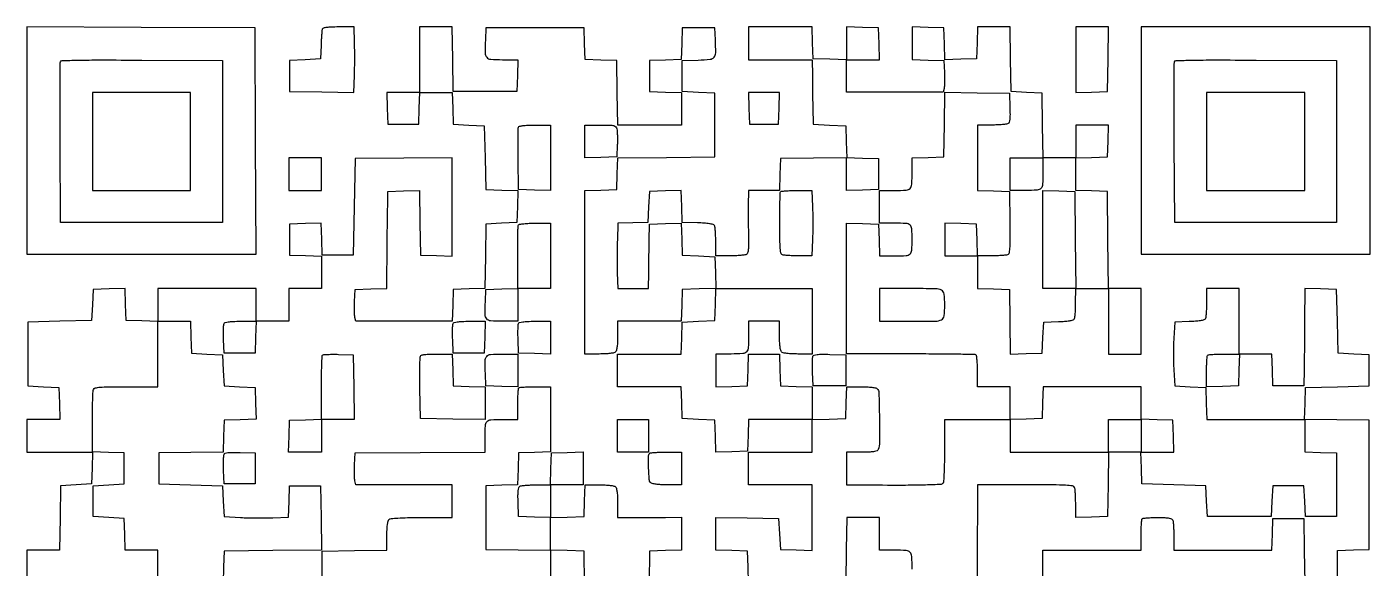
# Model space of a CAD drawing. Extents: x 156 to 936, y 95 to 969.
# Drawn here: x 156 to 936, y 655 to 969 of the extents above; entities that cross this region are included whole.
import ezdxf

# ---------------------------------------------------------------- set-up
doc = ezdxf.new("R2010")
doc.units = 0

msp = doc.modelspace()

# ---------------------------------------------------------------- linework, layer by layer
for points in [[(917, 646), (917, 655.462474), (917, 664.924948), (926.25, 665.212474), (935.5, 665.5), (935.5, 703), (935.5, 740.5), (916.712768, 740.772202), (897.925536, 741.044404), (898.212768, 750.272202), (898.5, 759.5), (917, 760), (935.5, 760.5), (935.5, 769.5), (935.5, 778.5), (926.5, 779), (917.5, 779.5), (917, 798), (916.5, 816.5), (907.25, 816.787526), (898, 817.075052), (897.920976, 798.287526, -0.000609), (897.878178, 790.397897, -0.000549), (897.814941, 782.228211, -0.000549), (897.742156, 774.903415, -0.00174), (897.670976, 770), (897.5, 760.5), (888.5, 760.5), (879.5, 760.5), (879.212474, 769.75), (878.924948, 779), (869.462474, 779), (860, 779), (860, 798), (860, 817), (850.5, 817), (841, 817), (840.984687, 808.75, -0.008579), (840.922928, 805.502124, -0.011582), (840.748704, 802.569165, -0.008725), (840.505619, 800.145071, -0.112667), (840.202843, 799.293967, -0.192561), (839.466763, 798.763838, -0.02067), (837.36687, 798.333008, -0.020911), (834.539342, 797.994333, -0.010674), (830.968156, 797.793967), (822.5, 797.5), (822, 788.25, 0.008502), (821.844129, 784.038979, 0.004999), (821.79375, 779, 0.004999), (821.844129, 773.961021, 0.008502), (822, 769.75), (822.5, 760.5), (831.5, 760), (840.5, 759.5), (840.787526, 750.25), (841.075052, 741), (869.537526, 741), (898, 741), (898, 731.537526), (898, 722.075052), (907.25, 721.787526), (916.5, 721.5), (916.5, 703), (916.5, 684.5), (907.5, 684.5), (898.5, 684.5), (898, 693.5), (897.5, 702.5), (888.5, 702.5), (879.5, 702.5), (879, 693.5), (878.5, 684.5), (860, 684.5), (841.5, 684.5), (841, 693.5), (840.5, 702.5), (822, 703), (803.5, 703.5), (803.212474, 712.75), (802.924948, 722), (812.5, 722), (822.075052, 722), (821.787526, 731.25), (821.5, 740.5), (812.25, 740.787526), (803, 741.075052), (803, 750.537526), (803, 760), (774.537526, 760), (746.075052, 760), (745.787526, 750.75), (745.5, 741.5), (736.25, 741.212474), (727, 740.924948), (727, 750.462474), (727, 760), (717.5, 760), (708, 760), (708, 768.940983, 0.009677), (707.932878, 772.408726, 0.014591), (707.727883, 775.42373, 0.009311), (707.441552, 777.887719, 0.224384), (707.073646, 778.454485, 0.135034), (706.276908, 778.688022, 0.000412), (695.529024, 778.858524, 0.002321), (683.35301, 778.985102, 0.001445), (669.073646, 779.025976), (632, 779.024948), (632, 817.05), (632, 855.075052), (641.25, 854.787526), (650.5, 854.5), (650.787526, 845.25), (651.075052, 836), (659.930537, 836, 0.013444), (666.578852, 836.178787, 0.177462), (668.800759, 837.13142, 0.190057), (669.802887, 839.26641, 0.015807), (670, 845.5, 0.015844), (669.802358, 851.735543, 0.190499), (668.797846, 853.870043, 0.177094), (666.570835, 854.821854, 0.013336), (659.893011, 855), (651, 855), (651, 864.5), (651, 874), (659.893011, 874, 0.014732), (666.649006, 874.199102, 0.19511), (668.856224, 875.249844, 0.175559), (669.828717, 877.592092, 0.011491), (670, 885.044262), (670, 892.924948), (679.25, 893.212474), (688.5, 893.5), (688.772146, 912.271984), (689.044292, 931.043968), (707.772146, 930.771984), (726.5, 930.5), (726.793098, 922.085653, -0.008519), (726.864234, 918.085459, -0.027159), (726.721251, 915.4185, -0.039341), (726.389362, 913.659703, -0.187221), (725.793098, 912.850966, -0.110402), (724.894283, 912.527533, -0.00954), (722.45641, 912.267102, -0.012203), (719.504112, 912.081041, -0.00917), (716.25, 912.015313), (708, 912), (708, 893.037526), (708, 874.075052), (717.25, 873.787526), (726.5, 873.5), (726.746956, 855.557135, -0.00333), (726.80957, 846.740947, -0.013443), (726.667344, 841.363473, -0.01462), (726.374715, 837.827267, -0.227096), (725.746956, 836.822448, -0.111454), (724.874138, 836.509994, -0.009165), (722.453879, 836.258725, -0.011918), (719.523951, 836.07894, -0.008897), (716.287526, 836.015313), (708.075052, 836), (707.787526, 845.25), (707.5, 854.5), (698.25, 854.787526), (689, 855.075052), (689, 845.537526), (689, 836), (698.5, 836), (708, 836), (708, 826.537526), (708, 817.075052), (717.25, 816.787526), (726.5, 816.5), (726.772202, 797.712768), (727.044404, 778.925536), (736.272202, 779.212768), (745.5, 779.5), (746, 788.5), (746.5, 797.5), (754.968156, 797.793967, 0.010674), (758.539342, 797.994333, 0.020911), (761.36687, 798.333008, 0.02067), (763.466763, 798.763838, 0.192561), (764.202843, 799.293967, 0.112667), (764.505619, 800.145071, 0.008725), (764.748704, 802.569165, 0.011582), (764.922928, 805.502124, 0.008579), (764.984687, 808.75), (765, 817), (774.5, 817), (784, 817), (784, 798), (784, 779), (793.5, 779), (803, 779), (803, 798), (803, 817), (793.515573, 817), (784.031147, 817), (783.765573, 845.25), (783.5, 873.5), (774.25, 873.787526), (765, 874.075052), (765, 883.5), (765, 892.924948), (774.25, 893.212474), (783.5, 893.5), (783.787526, 902.75), (784.075052, 912), (774.537526, 912), (765, 912), (765, 902.5), (765, 893), (755.522065, 893), (746.044131, 893), (745.772065, 911.75), (745.5, 930.5), (736.5, 931), (727.5, 931.5), (727.227935, 950.25), (726.955869, 969), (717.515461, 969), (708.075052, 969), (707.787526, 959.75), (707.5, 950.5), (698.288016, 950.212977), (689.076031, 949.925954), (688.788016, 959.212977), (688.5, 968.5), (679.25, 968.787526), (670, 969.075052), (670, 959.575052), (670, 950.075052), (679.25, 949.787526), (688.5, 949.5), (688.800912, 942.520917, -0.008444), (688.875204, 939.686166, -0.009293), (688.849738, 936.939735, -0.008787), (688.743263, 934.597728, -0.045757), (688.544571, 933.321561), (687.987318, 931.101288), (659.993659, 931.081952), (632, 931.062615), (632, 940.531308), (632, 950), (641.537526, 950), (651.075052, 950), (650.787526, 959.25), (650.5, 968.5), (641.25, 968.787526), (632, 969.075052), (632, 959.501314), (632, 949.927576), (622.25, 950.213788), (612.5, 950.5), (612.212474, 959.75), (611.924948, 969), (593.462474, 969), (575, 969), (575, 959.5), (575, 950), (593.5, 950), (612, 950), (612.079024, 940.75, 0.00076), (612.121575, 936.521955, 0.000437), (612.185059, 931.426563, 0.000437), (612.257785, 926.307432, 0.000729), (612.329024, 922), (612.5, 912.5), (622, 912), (631.5, 911.5), (631.787238, 902.271723), (632.074477, 893.043446), (612.787238, 892.771723), (593.5, 892.5), (593.212474, 883.25), (592.924948, 874), (583.962474, 874), (575, 874), (574.877856, 865.25, 0.003161), (574.847109, 861.223834, 0.001758), (574.857912, 856.315837, 0.001753), (574.903727, 851.348323, 0.002836), (574.981484, 847.123063, -0.007207), (575.025822, 842.532694, -0.026256), (574.859102, 839.624046, -0.040433), (574.499022, 837.757572, -0.18574), (573.853628, 836.888375, -0.108865), (572.922312, 836.550601, -0.010099), (570.474191, 836.278091, -0.012622), (567.508457, 836.083802, -0.00958), (564.25, 836.015313), (556, 836), (555.984687, 844.25, 0.008591), (555.922842, 847.498009, 0.011595), (555.748365, 850.431384, 0.008743), (555.504907, 852.855762, 0.112618), (555.201688, 853.707902, 0.195149), (554.447011, 854.24575, 0.020215), (552.262875, 854.673305, 0.020298), (549.292364, 855.008289, 0.009786), (545.467001, 855.207902), (536.5, 855.5), (536.211984, 864.787023), (535.923969, 874.074046), (526.711984, 873.787023), (517.5, 873.5), (517, 864.5), (516.5, 855.5), (507.842533, 855.212417), (499.185066, 854.924833), (498.842533, 845.212417, 0.0053), (498.734299, 840.822952, 0.003229), (498.694904, 835.635835, 0.003235), (498.722333, 830.492642, 0.005721), (498.820969, 826.25), (499.141938, 817), (508.070969, 817), (517, 817), (517.079024, 826.25, -0.00076), (517.121575, 830.478045, -0.000437), (517.185059, 835.573437, -0.000437), (517.257785, 840.692568, -0.000729), (517.329024, 845), (517.5, 854.5), (526.711984, 854.787023), (535.923969, 855.074046), (536.211984, 845.787023), (536.5, 836.5), (546, 836), (555.5, 835.5), (555.787041, 826.286659), (556.074081, 817.073318), (546.287041, 816.786659), (536.5, 816.5), (536.212474, 807.25), (535.924948, 798), (517.462474, 798), (499, 798), (499, 789.7, -0.011084), (498.92177, 786.171507, -0.020332), (498.677711, 783.306878, -0.021091), (498.310542, 781.139671, -0.144849), (497.8, 780.2, -0.144849), (496.860329, 779.689458, -0.021091), (494.693122, 779.322289, -0.020332), (491.828493, 779.07823, -0.011084), (488.3, 779), (480, 779), (479.971143, 787.75, -0.000469), (479.924989, 807.30224, -0.000232), (479.901183, 832.119749, -0.000156), (479.896805, 856.037719, -0.001896), (479.932787, 865.212474), (480, 873.924948), (489.25, 874.212474), (498.5, 874.5), (498.787321, 883.73449), (499.074641, 892.96898), (527.287321, 893.23449), (555.5, 893.5), (555.5, 912), (555.5, 930.5), (546, 931), (536.5, 931.5), (536.5, 940.5), (536.5, 949.5), (545.740334, 949.787398, 0.015844), (552.678762, 950.223546, 0.194277), (554.990355, 951.421808, 0.177046), (555.934395, 953.942653, 0.012739), (555.800912, 961.520917), (555.5, 968.5), (546, 968.5), (536.5, 968.5), (536.212964, 959.287036), (535.925929, 950.074071), (526.712964, 949.787036), (517.5, 949.5), (517.5, 940.5), (517.5, 931.5), (526.75, 931.212474), (536, 930.924948), (536, 921.462474), (536, 912), (517.522065, 912), (499.044131, 912), (498.772065, 930.75), (498.5, 949.5), (489.287036, 949.787036), (480.074071, 950.074071), (479.787036, 959.287036), (479.5, 968.5), (451, 968.5), (422.5, 968.5), (422.199088, 961.520917, 0.012342), (422.058373, 953.877164, 0.177188), (422.993289, 951.370644, 0.201759), (425.275018, 950.226268, 0.016678), (432.056578, 950), (441.075052, 950), (440.787526, 940.75), (440.5, 931.5), (422, 931.5), (403.5, 931.5), (403.227935, 950.25), (402.955869, 969), (393.477935, 969), (384, 969), (384, 950), (384, 931), (374.462474, 931), (364.924948, 931), (365.212474, 921.75), (365.5, 912.5), (374.5, 912.5), (383.5, 912.5), (383.787526, 921.75), (384.075052, 931), (393.5, 931), (402.924948, 931), (403.212474, 921.75), (403.5, 912.5), (412.5, 912), (421.5, 911.5), (422, 893), (422.5, 874.5), (431.787023, 874.211984), (441.074046, 873.923969), (440.787023, 864.711984), (440.5, 855.5), (431.5, 855), (422.5, 854.5), (422.228072, 835.787236), (421.956143, 817.074471), (412.728072, 816.787236), (403.5, 816.5), (403.212474, 807.25), (402.924948, 798), (374.981526, 798), (347.038104, 798), (346.46814, 800.270917, -0.045288), (346.264735, 801.569348, -0.00895), (346.153996, 803.924858, -0.009416), (346.125736, 806.682454, -0.008627), (346.199088, 809.520917), (346.5, 816.5), (355.75, 816.787526), (365, 817.075052), (365.0385, 826.287526, -0.000899), (365.067179, 831.085457, -0.000271), (365.127819, 838.375086, -0.000272), (365.204706, 846.550087, -0.000296), (365.2885, 854.5), (365.5, 873.5), (374.727798, 873.787232), (383.955596, 874.074464), (384.227798, 855.287232), (384.5, 836.5), (393.75, 836.212474), (403, 835.924948), (403, 864.478047), (403, 893.031147), (374.75, 892.765573), (346.5, 892.5), (346, 864.5), (345.5, 836.5), (336.5, 836.5), (327.5, 836.5), (327.211984, 845.787023), (326.923969, 855.074046), (317.711984, 854.787023), (308.5, 854.5), (308.5, 845.5), (308.5, 836.5), (317.75, 836.212474), (327, 835.924948), (327, 826.462474), (327, 817), (317.5, 817), (308, 817), (308, 807.5), (308, 798), (298.5, 798), (289, 798), (289, 807.5), (289, 817), (260.5, 817), (232, 817), (232, 807.462474), (232, 797.924948), (222.75, 798.212474), (213.5, 798.5), (213.211984, 807.787023), (212.923969, 817.074046), (203.711984, 816.787023), (194.5, 816.5), (194, 807.5), (193.5, 798.5), (175, 798), (156.5, 797.5), (156.5, 779), (156.5, 760.5), (165.5, 760), (174.5, 759.5), (174.787526, 750.25), (175.075052, 741), (165.537526, 741), (156, 741), (156, 731.5), (156, 722), (175.037526, 722), (194.075052, 722), (193.787526, 712.75), (193.5, 703.5), (184.5, 703), (175.5, 702.5), (175.227935, 683.75), (174.955869, 665), (165.477935, 665), (156, 665), (156, 646)], [(575.074477, 646.043446), (574.787238, 655.271723), (574.5, 664.5), (565.25, 664.787526), (556, 665.075052), (556, 674.535854), (556, 683.996657), (574.25, 683.748329), (592.5, 683.5), (593, 674.5), (593.5, 665.5), (602.75, 665.212474), (612, 664.924948), (612, 683.962474), (612, 703), (593.5, 703), (575, 703), (575, 712.5), (575, 722), (593.5, 722), (612, 722), (612, 731.5), (612, 741), (593.537526, 741), (575.075052, 741), (574.787526, 731.75), (574.5, 722.5), (565.288016, 722.212977), (556.076031, 721.925954), (555.788016, 731.212977), (555.5, 740.5), (546, 741), (536.5, 741.5), (536.212474, 750.75), (535.924948, 760), (517.462474, 760), (499, 760), (499, 769.5), (499, 779), (517.462474, 779), (535.924948, 779), (536.212474, 788.25), (536.5, 797.5), (546, 798), (555.5, 798.5), (555.787526, 807.75), (556.075052, 817), (584.037526, 817), (612, 817), (612, 798), (612, 779), (603.7, 779, -0.011084), (600.171507, 779.07823, -0.020332), (597.306878, 779.322289, -0.021091), (595.139671, 779.689458, -0.144849), (594.2, 780.2, -0.144849), (593.689458, 781.139671, -0.021091), (593.322289, 783.306878, -0.020332), (593.07823, 786.171507, -0.011084), (593, 789.7), (593, 798), (584, 798), (575, 798), (575, 790.081787, -0.01141), (574.829247, 782.599988, -0.175208), (573.85745, 780.252746, -0.195511), (571.650479, 779.199638, -0.014768), (564.893011, 779), (556, 779), (556, 769.462474), (556, 759.924948), (565.25, 760.212474), (574.5, 760.5), (574.787526, 769.75), (575.075052, 779), (584, 779), (592.924948, 779), (593.212474, 769.75), (593.5, 760.5), (602.75, 760.212474), (612, 759.924948), (612, 750.426262), (612, 740.927576), (621.75, 741.213788), (631.5, 741.5), (631.787526, 750.75), (632.075052, 760), (640.337526, 760, -0.011159), (643.847487, 759.921656, -0.02038), (646.701269, 759.677383, -0.021131), (648.861987, 759.310039, -0.144682), (649.8, 758.8, -0.192065), (650.697629, 756.711291, -0.002386), (651.01814, 741.881173, -0.004108), (651.141061, 727.62374, -0.091961), (650.393011, 723.581787, -0.192406), (649.653872, 722.782907, -0.06988), (648.154102, 722.311531, -0.034532), (645.571713, 722.062976, -0.00673), (640.893011, 722), (632, 722), (632, 712.5), (632, 703), (641.25, 702.947395, 0.001451), (664.465466, 702.882734, 0.00687), (677.765459, 703.067046, 0.004714), (686.716631, 703.398631, 0.244367), (688.171128, 704.24265, 0.12856), (688.491801, 705.243923, 0.002862), (688.739388, 710.344716, 0.00629), (688.920991, 716.356859, 0.004189), (688.984687, 723.25), (689, 741), (708, 741), (727, 741), (727, 731.5), (727, 722), (755.5, 722), (784, 722), (784, 731.5), (784, 741), (793.5, 741), (803, 741), (803, 731.5), (803, 722), (793.522065, 722), (784.044131, 722), (783.772065, 703.25), (783.5, 684.5), (774.25, 684.212474), (765, 683.924948), (765, 691.880687, 0.007017), (764.955617, 695.042924, 0.008872), (764.821697, 697.964077, 0.007277), (764.631102, 700.399219, 0.068543), (764.393011, 701.418213, 0.272984), (763.244318, 702.330904, 0.020744), (759.136637, 702.730376, 0.012384), (751.901104, 702.952556, 0.001483), (735.902803, 703), (708.019583, 703), (707.759792, 655.75), (707.5, 608.5)], [(232, 646.075052), (232, 655.537526), (232, 665), (222.537526, 665), (213.075052, 665), (212.787526, 674.25), (212.5, 683.5), (203.5, 684), (194.5, 684.5), (194.5, 693.5), (194.5, 702.5), (203.5, 703), (212.5, 703.5), (212.5, 712.5), (212.5, 721.5), (203.25, 721.787526), (194, 722.075052), (194, 739.455738, -0.003251), (194.04405, 746.230164, -0.004749), (194.178303, 752.195498, -0.002404), (194.36424, 757.244887, -0.081377), (194.606989, 758.418213, -0.24904), (195.606822, 759.288503, -0.036273), (198.359559, 759.72025, -0.018295), (203.276552, 759.948927, -0.002472), (213.606989, 760), (232, 760), (232, 779), (232, 798), (241.462474, 798), (250.924948, 798), (251.212474, 788.75), (251.5, 779.5), (260.5, 779), (269.5, 778.5), (270, 769.5), (270.5, 760.5), (279.5, 760), (288.5, 759.5), (288.787023, 750.288016), (289.074046, 741.076031), (279.787023, 740.788016), (270.5, 740.5), (270.212764, 731.271928), (269.925529, 722.043857), (251.212764, 721.771928), (232.5, 721.5), (232.5, 712.5), (232.5, 703.5), (251, 703), (269.5, 702.5), (270, 693.5), (270.5, 684.5), (280, 684, 0.006688), (284.305002, 683.831124, 0.004024), (289.415803, 683.740217, 0.004029), (294.499409, 683.731673, 0.007025), (298.713371, 683.81776), (307.926742, 684.13552), (308.213371, 693.31776), (308.5, 702.5), (317.5, 702.5), (326.5, 702.5), (326.772008, 683.765611), (327.044016, 665.031221), (298.772008, 664.765611), (270.5, 664.5), (270.212681, 655.265637), (269.925362, 646.031273)], [(327.5, 646.5), (327.5, 655.5), (327.5, 664.5), (346.25, 664.772065), (365, 665.044131), (365, 673.322065, -0.011128), (365.078297, 676.839661, -0.02036), (365.322482, 679.697912, -0.021115), (365.689753, 681.861303, -0.144751), (366.2, 682.8, -0.17093), (367.411132, 683.380286, -0.011288), (371.324625, 683.716292, -0.011908), (376.919232, 683.936048, -0.003861), (385.2, 684), (403, 684), (403, 693.5), (403, 703), (375.019052, 703), (347.038104, 703), (346.46814, 705.270917, -0.045288), (346.264735, 706.569348, -0.00895), (346.153996, 708.924858, -0.009416), (346.125736, 711.682454, -0.008627), (346.199088, 714.520917), (346.5, 721.5), (384.25, 721.762025), (422, 722.02405), (422, 729.930238, -0.011436), (422.170922, 737.402542, -0.17532), (423.142942, 739.748184, -0.195383), (425.349991, 740.800534, -0.014757), (432.106989, 741), (441, 741), (441, 749.833333, -0.007039), (441.048334, 753.266524, -0.010477), (441.195833, 756.267708, -0.005871), (441.400808, 758.76784, -0.174709), (441.666667, 759.333333, -0.174709), (442.23216, 759.599192, -0.005871), (444.732292, 759.804167, -0.010477), (447.733476, 759.951666, -0.007039), (451.166667, 760), (460, 760), (460, 741.037526), (460, 722.075052), (450.75, 721.787526), (441.5, 721.5), (441.212964, 712.287036), (440.925929, 703.074071), (431.712964, 702.787036), (422.5, 702.5), (422.5, 684), (422.5, 665.5), (441.25, 665.227935), (460, 664.955869), (460, 674.440409), (460, 683.924948), (450.75, 684.212474), (441.5, 684.5), (441.206902, 692.914347, -0.008519), (441.135766, 696.914541, -0.027159), (441.278749, 699.5815, -0.039341), (441.610638, 701.340297, -0.187221), (442.206902, 702.149034, -0.110258), (443.104817, 702.472431, -0.009596), (445.532567, 702.732898, -0.012245), (448.472742, 702.918956, -0.009211), (451.712474, 702.984687), (459.924948, 703), (460.212474, 712.25), (460.5, 721.5), (469.75, 721.787526), (479, 722.075052), (479, 712.537526), (479, 703), (469.5, 703), (460, 703), (460, 693.463788), (460, 683.927576), (469.75, 684.213788), (479.5, 684.5), (479.787526, 693.75), (480.075052, 703), (488.337526, 703, -0.011159), (491.847487, 702.921656, -0.02038), (494.701269, 702.677383, -0.021131), (496.861987, 702.310039, -0.144682), (497.8, 701.8, -0.144849), (498.310542, 700.860329, -0.021091), (498.677711, 698.693122, -0.020332), (498.92177, 695.828493, -0.011084), (499, 692.3), (499, 684), (508.25, 683.936029, 0.001589), (512.460878, 683.920287, 0.000932), (517.5, 683.926856, 0.000932), (522.539119, 683.952213, 0.001589), (526.75, 683.994633), (536, 684.117209), (536, 674.59613), (536, 665.075052), (526.75, 664.787526), (517.5, 664.5), (517.228077, 645.788613)], [(164.75, 626.970762, -0.000009), (168.851552, 626.956985, -0.000004), (174.014062, 626.939511, -0.000004), (179.342287, 626.921383, -0.000007), (184, 626.905435, 0.000747)], [(670, 653.955738, 0.011491), (669.828717, 661.407908, 0.175559), (668.856224, 663.750156, 0.19511), (666.649006, 664.800898, 0.014732), (659.893011, 665), (651, 665), (651, 674.5), (651, 684), (641.522065, 684), (632.044131, 684), (631.772065, 665.25), (631.5, 646.5)], [(746, 646.031147), (746, 655.515573), (746, 665), (774.5, 665), (803, 665), (803, 673.833333, -0.007039), (803.048334, 677.266524, -0.010477), (803.195833, 680.267708, -0.005871), (803.400808, 682.76784, -0.174709), (803.666667, 683.333333, -0.17274), (804.225589, 683.598717, -0.006592), (806.553989, 683.804167, -0.011152), (809.359193, 683.951638, -0.007555), (812.559678, 684, -0.007572), (816.844582, 683.935105, -0.036743), (819.261382, 683.683483, -0.072956), (820.678861, 683.209264, -0.186076), (821.393011, 682.418213, -0.06844), (821.631074, 681.400281, -0.007317), (821.821697, 678.9751, -0.008902), (821.955615, 676.066073, -0.00705), (822, 672.918213), (822, 665), (850.462474, 665), (878.924948, 665), (879.212474, 674.25), (879.5, 683.5), (888.5, 683.5), (897.5, 683.5), (897.771984, 664.772146), (898.043968, 646.044292)], [(479.736478, 636.889835, -0.000038), (479.666583, 645), (479.5, 664.5), (469.75, 664.786212), (460, 665.072424), (460, 655.551785), (460, 646.031147)]]:
    msp.add_lwpolyline(points, format="xyb")
for points in [[(156, 903.007138), (156, 837), (222.50719, 837), (289.014379, 837), (288.75719, 902.75), (288.5, 968.5), (222.25, 968.757138), (156, 969.014276)], [(765, 949.962474), (765, 930.924948), (774.25, 931.212474), (783.5, 931.5), (783.772065, 950.25), (784.044131, 969), (774.522065, 969), (765, 969)], [(803, 903), (803, 837), (869.5, 837), (936, 837), (936, 903), (936, 969), (869.5, 969), (803, 969)], [(194, 902.5), (194, 874), (222.5, 874), (251, 874), (251, 902.5), (251, 931), (222.5, 931), (194, 931)], [(575.212474, 921.75), (575.5, 912.5), (584, 912.5), (592.5, 912.5), (592.787526, 921.75), (593.075052, 931), (584, 931), (574.924948, 931)], [(841, 902.5), (841, 874), (869.5, 874), (898, 874), (898, 902.5), (898, 931), (869.5, 931), (841, 931)], [(308, 883.5), (308, 874), (317.5, 874), (327, 874), (327, 883.5), (327, 893), (317.5, 893), (308, 893)], [(650.5, 883.5), (650.5, 874.5), (641.25, 874.212474), (632, 873.924948), (632, 883.5), (632, 893.075052), (641.25, 892.787526), (650.5, 892.5)], [(764.765573, 845.25), (765.031147, 817), (755.515573, 817), (746, 817), (746, 845.537526), (746, 874.075052), (755.25, 873.787526), (764.5, 873.5)], [(517, 731.5), (517, 722), (508, 722), (499, 722), (499, 731.5), (499, 741), (508, 741), (517, 741)]]:
    msp.add_lwpolyline(points, close=True)
for points in [[(327.488341, 967.75, 0.062379), (327.299299, 966.905307, 0.004511), (327.092081, 964.517187, 0.006263), (326.905777, 961.655284, 0.004694), (326.769726, 958.5), (326.5, 950.5), (317.5, 950), (308.5, 949.5), (308.5, 940.5), (308.5, 931.5), (327.183118, 931.228181), (345.866235, 930.956361), (346.183118, 940.90219, 0.004653), (346.283849, 945.369521, 0.002924), (346.322455, 950.592503, 0.002935), (346.300217, 955.732908, 0.005368), (346.212474, 959.924009), (345.924948, 969), (336.931089, 969, 0.008062), (332.771989, 968.932935, 0.024846), (329.969044, 968.702776, 0.032693), (328.12299, 968.334376, 0.245695)], [(269.5, 902.5), (269.5, 855.5), (222.5, 855.5), (175.5, 855.5), (175.239372, 901.5, -0.000997), (175.174287, 919.225103, -0.001596), (175.197198, 934.357597, -0.000282), (175.267665, 947.72814, -0.090314), (175.461789, 948.759906, -0.301449), (176.45055, 949.464468, -0.003096), (185.402033, 949.70934, -0.005599), (198.68089, 949.841585, -0.001079), (222.722417, 949.759906), (269.5, 949.5)], [(916.5, 902.5), (916.5, 855.5), (869.5, 855.5), (822.5, 855.5), (822.239372, 901.5, -0.000997), (822.174287, 919.225103, -0.001596), (822.197198, 934.357597, -0.000282), (822.267665, 947.72814, -0.090314), (822.461789, 948.759906, -0.301449), (823.45055, 949.464468, -0.003096), (832.402033, 949.70934, -0.005599), (845.68089, 949.841585, -0.001079), (869.722417, 949.759906), (916.5, 949.5)], [(460, 892.962474), (460, 873.924948), (450.75, 874.212474), (441.5, 874.5), (441.225464, 891.964868, -0.00274), (441.155987, 898.750713, -0.004104), (441.176436, 904.676938, -0.001758), (441.253208, 909.73586, -0.087149), (441.444079, 910.714868, -0.236138), (442.108297, 911.322099, -0.035692), (443.925239, 911.700775, -0.025662), (446.725352, 911.933174, -0.007874), (450.968615, 912), (460, 912)], [(498.53186, 909.729083, -0.045288), (498.735265, 908.430652, -0.00895), (498.846004, 906.075142, -0.009416), (498.874264, 903.317546, -0.008627), (498.800912, 900.479083), (498.5, 893.5), (489.25, 893.212474), (480, 892.924948), (480, 902.462474), (480, 912), (488.980948, 912, -0.004705), (494.561989, 911.94748, -0.053705), (496.743052, 911.670919, -0.154872), (497.864468, 910.997584, -0.119781)], [(746, 885.081787, -0.01141), (745.829247, 877.599988, -0.175208), (744.85745, 875.252746, -0.195511), (742.650479, 874.199638, -0.014768), (735.893011, 874), (727, 874), (727, 883.5), (727, 893), (736.5, 893), (746, 893)], [(612.18138, 864.5, -0.005281), (612.280715, 860.17526, -0.003101), (612.312811, 855, -0.003101), (612.280715, 849.82474, -0.005281), (612.18138, 845.5), (611.86276, 836), (603.68138, 836.015313, -0.008612), (600.460192, 836.076829, -0.011617), (597.550612, 836.250305, -0.008771), (595.146001, 836.492365, -0.112562), (594.299427, 836.793782, -0.2267), (593.707017, 837.741419, -0.011847), (593.378958, 841.411634, -0.01275), (593.165256, 846.75731, -0.003746), (593.108077, 854.96886, -0.002683), (593.147768, 861.701165, -0.004174), (593.261574, 867.503851, -0.001316), (593.41507, 872.519802, -0.130826), (593.617667, 873.19039, -0.229113), (594.124596, 873.513009, -0.007538), (596.577308, 873.762177, -0.013016), (599.553958, 873.941395, -0.008526), (602.990397, 874), (611.86276, 874)], [(460, 836), (460, 817), (450.5, 817), (441, 817), (441, 807.5), (441, 798), (432.019052, 798, -0.01682), (425.267676, 798.227183, -0.202101), (422.990719, 799.372662, -0.176722), (422.058134, 801.88044, -0.012322), (422.199088, 809.520917), (422.5, 816.5), (431.75, 816.787526), (441, 817.075052), (441.066053, 826.287526, 0.001633), (441.082296, 830.44921, 0.000996), (441.075631, 835.363611, 0.000998), (441.049596, 840.233916, 0.001771), (441.005905, 844.24817, -0.006728), (441.00259, 847.672444, -0.009507), (441.098655, 850.720853, -0.006146), (441.258218, 853.257969, -0.120193), (441.498869, 853.99817, -0.221138), (442.102305, 854.395206, -0.010567), (444.562568, 854.705712, -0.015642), (447.588038, 854.927361, -0.010463), (451.059017, 855), (460, 855)], [(651, 807.5), (651, 798), (669.393011, 798, 0.00373), (683.576702, 798.105813, 0.109502), (687.070165, 798.935046, 0.256607), (688.634279, 801.138828, 0.028723), (689, 807.5, 0.028723), (688.634279, 813.861172, 0.256607), (687.070165, 816.064954, 0.109502), (683.576702, 816.894187, 0.00373), (669.393011, 817), (651, 817)], [(288.787526, 788.75), (288.5, 779.5), (279.5, 779.5), (270.5, 779.5), (270.205027, 787.411609, -0.006569), (270.129541, 790.539392, -0.008656), (270.147568, 793.392336, -0.006579), (270.235027, 795.7687, -0.079281), (270.423642, 796.661609, -0.22904), (271.108114, 797.304492, -0.041271), (272.861635, 797.698947, -0.027152), (275.637843, 797.934049, -0.007548), (280.006141, 798), (289.075052, 798)], [(421.787526, 788.75), (421.5, 779.5), (412.5, 779.5), (403.5, 779.5), (403.205027, 787.411609, -0.006569), (403.129541, 790.539392, -0.008656), (403.147568, 793.392336, -0.006579), (403.235027, 795.7687, -0.079281), (403.423642, 796.661609, -0.22904), (404.108114, 797.304492, -0.041271), (405.861635, 797.698947, -0.027152), (408.637843, 797.934049, -0.007548), (413.006141, 798), (422.075052, 798)], [(460, 788.462474), (460, 778.924948), (450.75, 779.212474), (441.5, 779.5), (441.205027, 787.411609, -0.006569), (441.129541, 790.539392, -0.008656), (441.147568, 793.392336, -0.006579), (441.235027, 795.7687, -0.079281), (441.423642, 796.661609, -0.228749), (442.106941, 797.304101, -0.041413), (443.854544, 797.698735, -0.027242), (446.620517, 797.933967, -0.007593), (450.968615, 798), (460, 798)], [(345.772065, 759.75), (346.044131, 741), (336.522065, 741), (327, 741), (327, 731.5), (327, 722), (317.462474, 722), (307.924948, 722), (308.212474, 731.25), (308.5, 740.5), (317.75, 740.787526), (327, 741.075052), (327, 759.370859, -0.003591), (327.050731, 766.434609, -0.005651), (327.206402, 772.498675, -0.001793), (327.418412, 777.723788, -0.187466), (327.702644, 778.369311, -0.179987), (328.290922, 778.638564, -0.007016), (330.709672, 778.781547, -0.011703), (333.626528, 778.84459, -0.007913), (336.952644, 778.785977), (345.5, 778.5)], [(403.212474, 769.75), (403.5, 760.5), (412.75, 760.212474), (422, 759.924948), (422, 750.440409), (422, 740.955869), (403.25, 741.227935), (384.5, 741.5), (384.225464, 758.964868, -0.00274), (384.155987, 765.750713, -0.004104), (384.176436, 771.676938, -0.001758), (384.253208, 776.73586, -0.087149), (384.444079, 777.714868, -0.235863), (385.107183, 778.321717, -0.035823), (386.91786, 778.700569, -0.025747), (389.707524, 778.933096, -0.00792), (393.931089, 779), (402.924948, 779)], [(441, 769.462474), (441, 759.924948), (431.75, 760.212474), (422.5, 760.5), (422.199088, 767.479083, -0.012322), (422.058134, 775.11956, -0.176722), (422.990719, 777.627338, -0.202101), (425.267676, 778.772817, -0.01682), (432.019052, 779), (441, 779)], [(631.5, 769.5), (631.5, 760.5), (622, 760.5), (612.5, 760.5), (612.205027, 768.411609, -0.00675), (612.130612, 771.542108, -0.00884), (612.151823, 774.403425, -0.006817), (612.244157, 776.786543, -0.078674), (612.438128, 777.699359, -0.226742), (613.142535, 778.366783, -0.050502), (614.808733, 778.724677, -0.028831), (617.565901, 778.870994, -0.006604), (622.233101, 778.787749), (631.5, 778.5)], [(859.787526, 769.75), (859.5, 760.5), (850.25, 760.212474), (841, 759.924948), (841, 768.795808, -0.007009), (841.048332, 772.243385, -0.010438), (841.195833, 775.256685, -0.00583), (841.400781, 777.767459, -0.174822), (841.666667, 778.333333, -0.174822), (842.232541, 778.599219, -0.00583), (844.743315, 778.804167, -0.010438), (847.756615, 778.951668, -0.007009), (851.204192, 779), (860.075052, 779)], [(288.5, 712.5), (288.5, 703.5), (279.5, 703.5), (270.5, 703.5), (270.205027, 711.411609, -0.006757), (270.130652, 714.542211, -0.008847), (270.151984, 717.403842, -0.006825), (270.2445, 719.787219, -0.078651), (270.438673, 720.700781, -0.222283), (271.127059, 721.364206, -0.05328), (272.715903, 721.724548, -0.030281), (275.338027, 721.871594, -0.007113), (279.733647, 721.789171), (288.5, 721.5)], [(536, 712.5), (536, 703), (527.7, 703, -0.011084), (524.171507, 703.07823, -0.020332), (521.306878, 703.322289, -0.021091), (519.139671, 703.689458, -0.144849), (518.2, 704.2, -0.181061), (517.346542, 706.07497, -0.00945), (517.010122, 712.795405, -0.009016), (516.921758, 719.54747, -0.197627), (517.666667, 721.333333, -0.174709), (518.23216, 721.599192, -0.005871), (520.732292, 721.804167, -0.010477), (523.733476, 721.951666, -0.007039), (527.166667, 722), (536, 722)]]:
    msp.add_lwpolyline(points, format="xyb", close=True)

doc.saveas('drawing.dxf')
